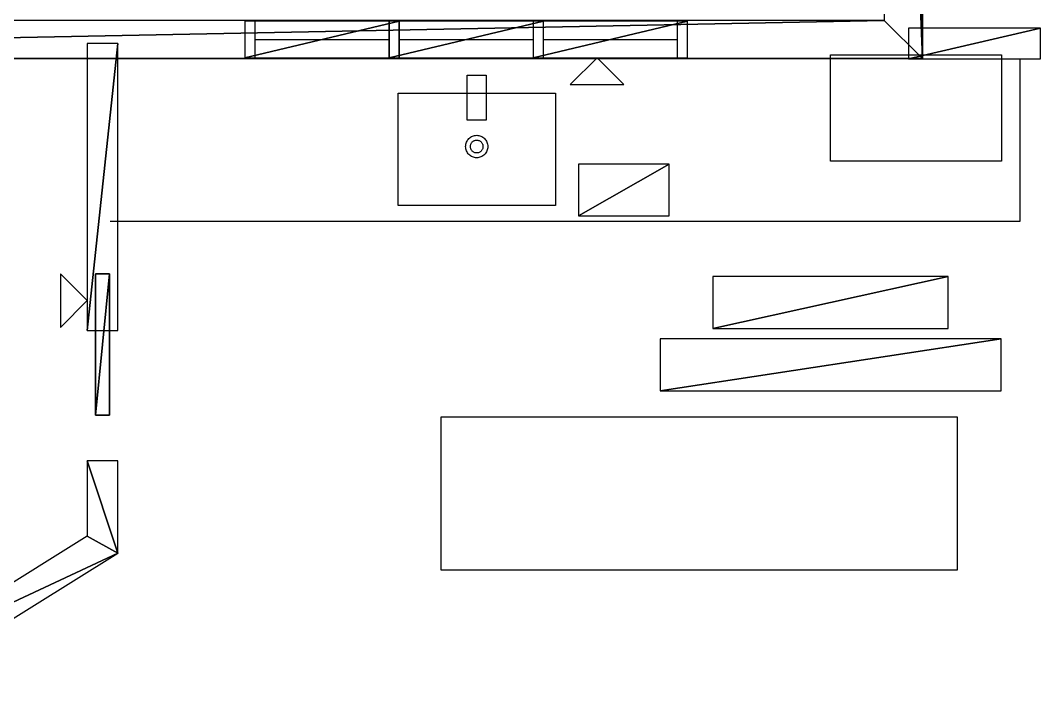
# Model space of a CAD drawing. Header units: millimetres. Extents: x 245 to 2830, y 44 to 1976.
# Drawn here: x 689 to 1098.6, y 1229.7 to 1497.1 of the extents above; entities that cross this region are included whole.
import ezdxf

# ---------------------------------------------------------------- set-up
doc = ezdxf.new("R2010")
doc.units = ezdxf.units.MM
doc.layers.add('FloorPlan-page-1', color=7, linetype='Continuous')

msp = doc.modelspace()

# ---------------------------------------------------------------- linework, layer by layer
at = {"layer": 'FloorPlan-page-1', "color": 7, "true_color": 0x000000}
for p, q in [((1051.16, 1857.17), (1051.16, 1481.82)), ((841.08, 1496.81), (779.15, 1496.81)), ((779.15, 1496.81), (779.15, 1482.12)), ((841.08, 1496.81), (779.15, 1496.81)), ((779.15, 1496.81), (779.15, 1482.12)), ((783.26, 1482.12), (783.26, 1496.81)), ((837.12, 1482.12), (837.12, 1496.81)), ((899.04, 1496.81), (837.12, 1496.81)), ((837.12, 1496.81), (837.12, 1482.12)), ((899.04, 1496.81), (837.12, 1496.81)), ((837.12, 1496.81), (837.12, 1482.12)), ((841.08, 1482.12), (841.08, 1496.81)), ((841.08, 1482.12), (841.08, 1496.81)), ((841.22, 1482.12), (841.22, 1496.81)), ((956.83, 1496.81), (894.86, 1496.81)), ((894.86, 1496.81), (894.86, 1482.12)), ((956.83, 1496.81), (894.86, 1496.81)), ((894.86, 1496.81), (894.86, 1482.12)), ((895.04, 1482.12), (895.04, 1496.81)), ((899.01, 1482.12), (899.01, 1496.81)), ((899.04, 1482.12), (899.04, 1496.81)), ((899.04, 1482.12), (899.04, 1496.81)), ((952.83, 1482.12), (952.83, 1496.81)), ((956.83, 1482.12), (956.83, 1496.81)), ((956.83, 1482.12), (956.83, 1496.81)), ((783.26, 1489.48), (837.12, 1489.48)), ((841.22, 1489.48), (895.04, 1489.48)), ((899.01, 1489.48), (952.83, 1489.48)), ((1014.28, 1440.6), (1014.28, 1483.33)), ((1014.28, 1483.33), (1082.94, 1483.33)), ((1082.94, 1483.33), (1082.94, 1440.6)), ((1051.16, 1481.82), (260.57, 1481.82)), ((779.15, 1482.12), (841.08, 1482.12)), ((779.15, 1482.12), (841.08, 1482.12)), ((837.12, 1482.12), (899.04, 1482.12)), ((837.12, 1482.12), (899.04, 1482.12)), ((894.86, 1482.12), (956.83, 1482.12)), ((894.86, 1482.12), (956.83, 1482.12)), ((1090.36, 1481.52), (1090.36, 1416.44)), ((868.43, 1475.13), (875.99, 1475.13)), ((868.43, 1457.1), (868.43, 1475.13)), ((875.99, 1475.13), (875.99, 1457.1)), ((840.61, 1467.91), (903.81, 1467.91)), ((840.61, 1422.8), (840.61, 1467.91)), ((903.81, 1467.91), (903.81, 1422.8)), ((875.99, 1457.1), (868.43, 1457.1)), ((869.41, 1449.98), (869.73, 1450.25)), ((869.73, 1450.25), (870.1, 1450.46)), ((870.1, 1450.46), (870.5, 1450.64)), ((870.5, 1450.64), (870.9, 1450.8)), ((870.9, 1450.8), (871.3, 1450.9)), ((871.3, 1450.9), (871.77, 1450.98)), ((871.77, 1450.98), (872.21, 1451.01)), ((872.21, 1451.01), (872.64, 1450.98)), ((872.21, 1451.01), (872.21, 1451.01)), ((872.64, 1450.98), (873.08, 1450.9)), ((873.08, 1450.9), (873.52, 1450.8)), ((873.52, 1450.8), (873.92, 1450.64)), ((873.92, 1450.64), (874.32, 1450.46)), ((874.32, 1450.46), (874.68, 1450.25)), ((874.68, 1450.25), (875.01, 1449.98)), ((867.77, 1446.5), (867.81, 1446.95)), ((867.81, 1446.03), (867.77, 1446.5)), ((867.81, 1446.95), (867.88, 1447.4)), ((867.88, 1447.4), (867.99, 1447.85)), ((867.99, 1447.85), (868.13, 1448.24)), ((868.13, 1448.24), (868.32, 1448.64)), ((868.32, 1448.64), (868.53, 1449.01)), ((868.53, 1449.01), (868.79, 1449.37)), ((868.79, 1449.37), (869.08, 1449.69)), ((869.08, 1449.69), (869.41, 1449.98)), ((869.66, 1446.5), (869.7, 1446.76)), ((869.7, 1446.24), (869.66, 1446.5)), ((869.7, 1446.76), (869.73, 1447)), ((869.73, 1445.97), (869.7, 1446.24)), ((869.73, 1447), (869.81, 1447.27)), ((869.81, 1447.27), (869.88, 1447.5)), ((869.88, 1447.5), (869.99, 1447.71)), ((869.99, 1447.71), (870.1, 1447.92)), ((870.1, 1447.92), (870.24, 1448.14)), ((870.24, 1448.14), (870.43, 1448.32)), ((870.43, 1448.32), (870.61, 1448.48)), ((870.61, 1448.48), (870.79, 1448.64)), ((870.79, 1448.64), (871.01, 1448.77)), ((871.01, 1448.77), (871.23, 1448.87)), ((871.23, 1448.87), (871.44, 1448.95)), ((871.44, 1448.95), (871.7, 1449.03)), ((871.7, 1449.03), (871.95, 1449.06)), ((871.95, 1449.06), (872.21, 1449.08)), ((872.21, 1449.08), (872.46, 1449.06)), ((872.21, 1449.08), (872.21, 1449.08)), ((872.46, 1449.06), (872.72, 1449.03)), ((872.72, 1449.03), (872.97, 1448.95)), ((872.97, 1448.95), (873.19, 1448.87)), ((873.19, 1448.87), (873.41, 1448.77)), ((873.41, 1448.77), (873.63, 1448.64)), ((873.63, 1448.64), (873.81, 1448.48)), ((873.81, 1448.48), (873.99, 1448.32)), ((873.99, 1448.32), (874.17, 1448.14)), ((874.17, 1448.14), (874.32, 1447.92)), ((874.32, 1447.92), (874.43, 1447.71)), ((874.43, 1447.71), (874.53, 1447.5)), ((874.53, 1447.5), (874.61, 1447.27)), ((874.61, 1447.27), (874.68, 1447)), ((874.68, 1447), (874.72, 1446.76)), ((874.72, 1446.24), (874.68, 1445.97)), ((874.72, 1446.76), (874.72, 1446.5)), ((874.72, 1446.5), (874.72, 1446.24)), ((875.01, 1449.98), (875.33, 1449.69)), ((875.33, 1449.69), (875.63, 1449.37)), ((875.63, 1449.37), (875.88, 1449.01)), ((875.88, 1449.01), (876.1, 1448.64)), ((876.1, 1448.64), (876.28, 1448.24)), ((876.28, 1448.24), (876.43, 1447.85)), ((876.43, 1447.85), (876.53, 1447.4)), ((876.53, 1447.4), (876.61, 1446.95)), ((876.61, 1446.95), (876.64, 1446.5)), ((876.64, 1446.5), (876.61, 1446.03)), ((867.88, 1445.58), (867.81, 1446.03)), ((867.99, 1445.16), (867.88, 1445.58)), ((868.13, 1444.73), (867.99, 1445.16)), ((868.32, 1444.34), (868.13, 1444.73)), ((868.53, 1443.97), (868.32, 1444.34)), ((868.79, 1443.63), (868.53, 1443.97)), ((869.08, 1443.31), (868.79, 1443.63)), ((869.41, 1443.02), (869.08, 1443.31)), ((869.73, 1442.76), (869.41, 1443.02)), ((869.81, 1445.74), (869.73, 1445.97)), ((870.1, 1442.52), (869.73, 1442.76)), ((869.88, 1445.5), (869.81, 1445.74)), ((869.99, 1445.26), (869.88, 1445.5)), ((870.1, 1445.05), (869.99, 1445.26)), ((870.24, 1444.87), (870.1, 1445.05)), ((870.5, 1442.34), (870.1, 1442.52)), ((870.43, 1444.68), (870.24, 1444.87)), ((870.61, 1444.5), (870.43, 1444.68)), ((870.9, 1442.18), (870.5, 1442.34)), ((870.79, 1444.37), (870.61, 1444.5)), ((871.01, 1444.23), (870.79, 1444.37)), ((871.3, 1442.07), (870.9, 1442.18)), ((871.23, 1444.13), (871.01, 1444.23)), ((871.44, 1444.02), (871.23, 1444.13)), ((871.77, 1441.99), (871.3, 1442.07)), ((871.7, 1443.97), (871.44, 1444.02)), ((871.95, 1443.92), (871.7, 1443.97)), ((872.21, 1441.99), (871.77, 1441.99)), ((872.21, 1443.92), (871.95, 1443.92)), ((872.46, 1443.92), (872.21, 1443.92)), ((872.64, 1441.99), (872.21, 1441.99)), ((872.72, 1443.97), (872.46, 1443.92)), ((873.08, 1442.07), (872.64, 1441.99)), ((872.97, 1444.02), (872.72, 1443.97)), ((873.19, 1444.13), (872.97, 1444.02)), ((873.52, 1442.18), (873.08, 1442.07)), ((873.41, 1444.23), (873.19, 1444.13)), ((873.63, 1444.37), (873.41, 1444.23)), ((873.92, 1442.34), (873.52, 1442.18)), ((873.81, 1444.5), (873.63, 1444.37)), ((873.99, 1444.68), (873.81, 1444.5)), ((874.32, 1442.52), (873.92, 1442.34)), ((874.17, 1444.87), (873.99, 1444.68)), ((874.32, 1445.05), (874.17, 1444.87)), ((874.43, 1445.26), (874.32, 1445.05)), ((874.68, 1442.76), (874.32, 1442.52)), ((874.53, 1445.5), (874.43, 1445.26)), ((874.61, 1445.74), (874.53, 1445.5)), ((874.68, 1445.97), (874.61, 1445.74)), ((875.01, 1443.02), (874.68, 1442.76)), ((875.33, 1443.31), (875.01, 1443.02)), ((875.63, 1443.63), (875.33, 1443.31)), ((875.88, 1443.97), (875.63, 1443.63)), ((876.1, 1444.34), (875.88, 1443.97)), ((876.28, 1444.73), (876.1, 1444.34)), ((876.43, 1445.16), (876.28, 1444.73)), ((876.53, 1445.58), (876.43, 1445.16)), ((876.61, 1446.03), (876.53, 1445.58)), ((1082.94, 1440.6), (1014.28, 1440.6)), ((903.81, 1422.8), (840.61, 1422.8)), ((1090.36, 1416.44), (724.97, 1416.44)), ((719.11, 1338.66), (719.11, 1395.38)), ((719.11, 1395.38), (724.71, 1395.38)), ((724.71, 1395.38), (724.71, 1338.66)), ((724.71, 1338.66), (719.11, 1338.66)), ((857.92, 1276.47), (857.92, 1338)), ((857.92, 1338), (1065.16, 1338)), ((1065.16, 1338), (1065.16, 1276.47)), ((1065.16, 1276.47), (857.92, 1276.47))]:
    msp.add_line(p, q, dxfattribs=at)
for points in [[(1035.84, 1872.46, -0.05), (1035.84, 1497.11, -0.05), (1051.18, 1481.78, -0.05)], [(1035.84, 1872.46, -0.05), (1051.18, 1481.78, -0.05), (1051.18, 1857.13, -0.05)], [(1035.84, 1497.11, -0.05), (245.22, 1497.11, -0.05), (260.57, 1481.78, -0.05)], [(1035.84, 1497.11, -0.05), (260.57, 1481.78, -0.05), (1051.18, 1481.78, -0.05)], [(1045.54, 1481.67, -0.05), (1098.63, 1481.67, -0.05), (1098.63, 1494.04, -0.05)], [(1098.63, 1494.04, -0.05), (1045.54, 1494.04, -0.05), (1045.54, 1481.67, -0.05)], [(715.77, 1372.7, -0.05), (728.04, 1372.7, -0.05), (728.04, 1487.92, -0.05)], [(728.04, 1487.92, -0.05), (715.77, 1487.92, -0.05), (715.77, 1372.7, -0.05)], [(920.54, 1482.11, -0.05), (909.77, 1471.38, -0.05), (931.26, 1471.38, -0.05)], [(715.77, 1384.63, -0.05), (705.04, 1395.37, -0.05), (705.04, 1373.87, -0.05)], [(728.04, 1283.25, -0.05), (728.04, 1320.38, -0.05), (715.77, 1320.38, -0.05)], [(728.04, 1283.25, -0.05), (715.77, 1320.38, -0.05), (715.77, 1290.05, -0.05)], [(715.77, 1290.05, -0.05), (635.62, 1240.11, -0.05), (728.04, 1283.25, -0.05)], [(635.62, 1240.11, -0.05), (642.13, 1229.7, -0.05), (728.04, 1283.25, -0.05)]]:
    msp.add_3dface(points, dxfattribs=at)
at = {"layer": 'FloorPlan-page-1', "color": 7, "true_color": 0xf0f0ff}
for points in [[(841.08, 1496.86, -0.05), (779.15, 1496.86, -0.05), (779.15, 1482.17, -0.05)], [(779.15, 1482.17, -0.05), (841.08, 1482.17, -0.05), (841.08, 1496.86, -0.05)], [(841.08, 1496.86, -0.05), (779.15, 1496.86, -0.05), (779.15, 1482.17, -0.05)], [(779.15, 1482.17, -0.05), (841.08, 1482.17, -0.05), (841.08, 1496.86, -0.05)], [(899.04, 1496.86, -0.05), (837.12, 1496.86, -0.05), (837.12, 1482.17, -0.05)], [(837.12, 1482.17, -0.05), (899.04, 1482.17, -0.05), (899.04, 1496.86, -0.05)], [(899.04, 1496.86, -0.05), (837.12, 1496.86, -0.05), (837.12, 1482.17, -0.05)], [(837.12, 1482.17, -0.05), (899.04, 1482.17, -0.05), (899.04, 1496.86, -0.05)], [(956.83, 1496.86, -0.05), (894.86, 1496.86, -0.05), (894.86, 1482.17, -0.05)], [(894.86, 1482.17, -0.05), (956.83, 1482.17, -0.05), (956.83, 1496.86, -0.05)], [(956.83, 1496.86, -0.05), (894.86, 1496.86, -0.05), (894.86, 1482.17, -0.05)], [(894.86, 1482.17, -0.05), (956.83, 1482.17, -0.05), (956.83, 1496.86, -0.05)]]:
    msp.add_3dface(points, dxfattribs=at)
at = {"layer": 'FloorPlan-page-1', "color": 7, "true_color": 0xffffff}
for points in [[(913.07, 1418.63, 0.05), (949.54, 1418.63, 0.05), (949.54, 1439.45, 0.05)], [(913.07, 1418.63, 0.05), (949.54, 1439.45, 0.05), (913.07, 1439.45, 0.05)], [(719.14, 1338.65, -0.05), (724.7, 1338.65, -0.05), (724.7, 1395.38, -0.05)], [(724.7, 1395.38, -0.05), (719.14, 1395.38, -0.05), (719.14, 1338.65, -0.05)], [(967.01, 1373.45, 0.05), (1061.58, 1373.45, 0.05), (1061.58, 1394.3, 0.05)], [(967.01, 1373.45, 0.05), (1061.58, 1394.3, 0.05), (967.01, 1394.3, 0.05)], [(945.94, 1348.47, 0.05), (1082.75, 1348.47, 0.05), (1082.75, 1369.29, 0.05)], [(945.94, 1348.47, 0.05), (1082.75, 1369.29, 0.05), (945.94, 1369.29, 0.05)]]:
    msp.add_3dface(points, dxfattribs=at)

doc.saveas('drawing.dxf')
